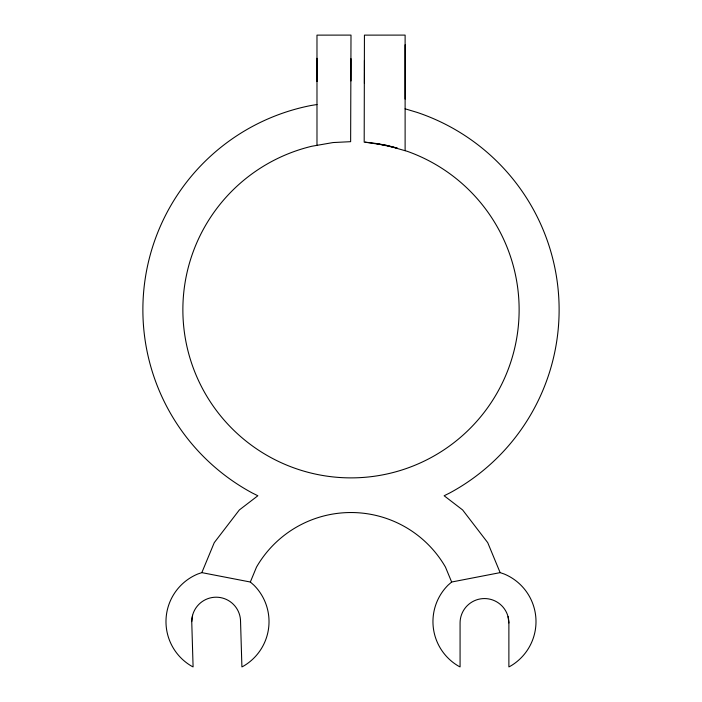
<?xml version="1.0" encoding="UTF-8"?>
<svg xmlns="http://www.w3.org/2000/svg" width="702" height="702" viewBox="0 0 702 702"><rect width="100%" height="100%" fill="white"/><g stroke="black" fill="none" stroke-linecap="round" stroke-linejoin="round"><path stroke-width="1.05" d="M350.991 80.941L350.991 58.67M364.435 83.468L364.435 72.166M364.435 71.718L364.435 60.416M397.042 148.017L397.042 148.052A168.129 168.129 0 0 0 365.286 142.225L386.591 145.402L407.309 151.334A168.129 168.129 0 0 1 482.493 414.522A168.129 168.129 0 0 1 209.161 400.026A168.129 168.129 0 0 1 311.767 146.262L333.002 142.559L350.64 141.672L351 35.1L316.979 35.126L316.988 145.156M375.991 143.489L397.042 148.052M405.115 150.632L405.115 35.1L364.435 35.126L364.189 142.173L365.286 142.225M405.115 99.061L405.115 44.823M191.743 621.612A24.403 24.403 0 0 1 216.146 597.2A24.403 24.403 0 0 1 240.549 621.612L241.909 666.9L243.261 666.233A51.527 51.527 0 0 0 253.931 585.178L250.333 582.019L201.834 572.63L197.78 574.008A51.527 51.527 0 0 0 191.743 666.233L193.094 666.9L191.743 621.612L192.567 615.294M201.834 572.63L214.25 542.664L239.338 509.959L257.853 495.761L252.501 493.102A208.134 208.134 0 0 1 310.925 105.519L316.979 104.528M250.333 582.019L256.52 567.067A109.082 109.082 0 0 1 445.454 567.067L451.649 582.019L448.043 585.178A51.527 51.527 0 0 0 458.713 666.233L460.073 666.9L460.073 622.964A24.403 24.403 0 0 1 484.477 598.56A24.403 24.403 0 0 1 508.88 622.964L508.88 666.9L510.24 666.233A51.527 51.527 0 0 0 504.194 574.008L500.14 572.63L451.649 582.019M405.115 108.81L417.067 112.39A208.134 208.134 0 0 1 449.491 493.102L444.138 495.761L462.636 509.959L487.732 542.664L500.14 572.63M508.055 616.646L508.88 622.964M316.988 59.819L316.979 58.275L316.979 81.327L316.979 79.782"/></g></svg>
